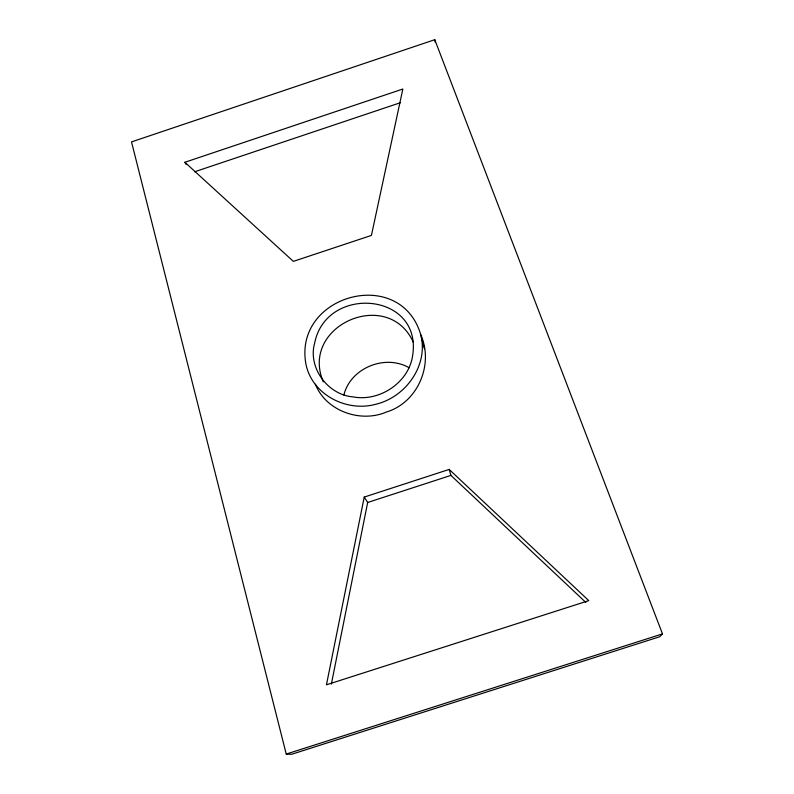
<?xml version="1.0" encoding="UTF-8"?>
<svg xmlns="http://www.w3.org/2000/svg" width="794" height="794" viewBox="0 0 794 794"><rect width="100%" height="100%" fill="white"/><g stroke="black" fill="none" stroke-linecap="round" stroke-linejoin="round"><path stroke-width="1.19" d="M343.842 395.104C350.422 367.959 385.11 353.846 409.158 367.771M331.356 684.081L367.672 502.483L364.228 497.084L449.186 469.423L588.771 600.631L326.453 684.805L364.228 497.084M662.484 633.89L659.725 636.728L291.587 754.3L286.237 754.072L131.516 141.908L434.775 39.7L662.484 633.89L286.237 754.072M184.863 162.284L402.836 89.037L371.423 235.421L293.343 261.375L184.863 162.284L186.104 164.418M194.59 171.792L400.513 102.674M367.672 502.483L450.923 475.398L585.833 602.438M420.87 335.008C400.642 265.504 293.383 294.673 305.889 363.93C311.943 394.598 346.432 412.284 375.631 404.305C405.575 397.298 428.462 365.716 420.87 335.008C433.951 364.734 417.674 402.637 386.35 412.056C360.436 423.192 325.897 411.024 315.377 384.217M422.914 344.149L424.036 346.928M413.287 342.135C387.978 286.823 299.477 325.57 323.287 381.864M449.186 469.423L450.923 475.398M421.286 336.854L424.453 348.735M434.775 39.7L435.092 42.022M412.493 356.506C408.176 383.006 379.185 401.883 353.122 396.901C327.704 394.856 307.457 367.463 314.752 342.641C326.8 284.024 423.579 292.5 412.493 356.506"/></g></svg>
